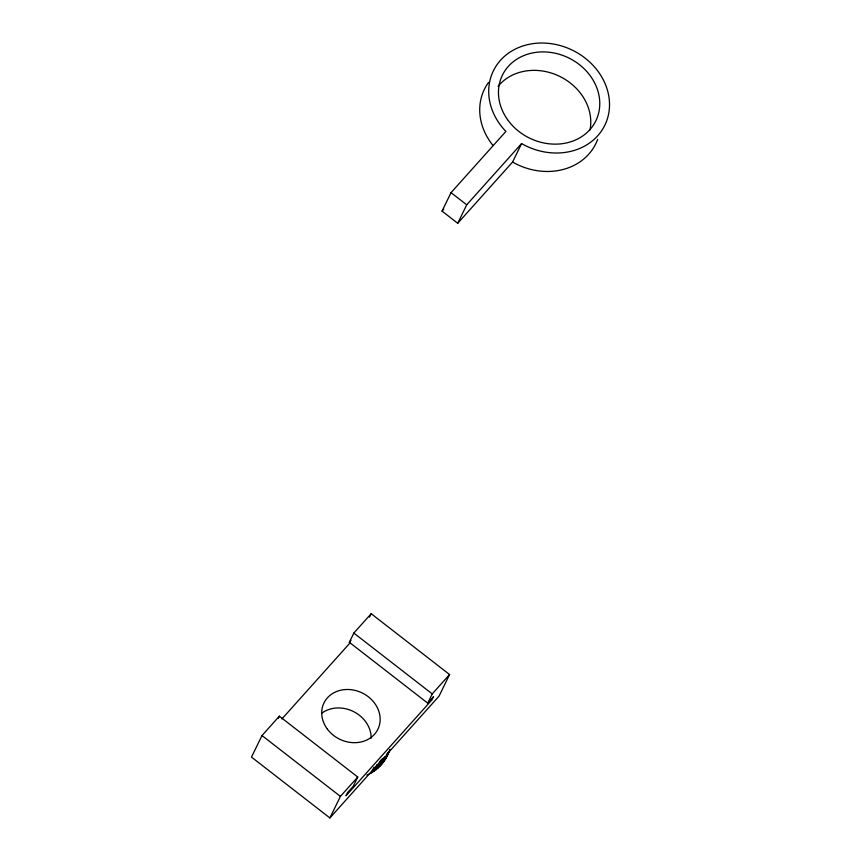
<?xml version="1.0" encoding="UTF-8"?>
<svg xmlns="http://www.w3.org/2000/svg" width="861" height="861" viewBox="0 0 861 861"><rect width="100%" height="100%" fill="white"/><g stroke="black" fill="none" stroke-linecap="round" stroke-linejoin="round"><path stroke-width="1.29" d="M388.559 752.32C385.104 762.62 376.795 770.939 366.829 775.094M442.037 211.106L451.046 192.649L505.924 131.399L504.471 129.903A61.992 53.188 26 0 1 528.622 44.417A61.992 53.188 26 0 1 609.459 107.151A61.992 53.188 26 0 1 523.445 144.626L521.594 143.572L466.727 204.81L457.718 223.279L442.037 211.106L443.813 209.126M457.718 223.279L512.596 162.029L521.594 143.572M382.209 763.729L386.707 754.494L439.067 696.108L449.571 674.55L371.177 613.71L353.828 633.072L349.329 642.295L427.723 703.146L433.513 696.689L431.996 699.778L345.961 795.812L347.467 792.723L353.247 786.265L357.756 777.042L279.351 716.191L262.002 735.552L251.487 757.099L329.892 817.95L384.824 756.615L380.325 765.849M278.221 718.494L279.351 716.191M369.487 617.165L371.177 613.71M329.892 817.95L340.407 796.393L357.756 777.042M371.252 772.909L374.072 767.14M373.739 771.381L377.118 764.45M376.085 769.68L380.584 760.457L382.779 758.606L378.28 767.84M383.909 761.479L388.408 752.245L386.707 754.494M385.437 759.122L389.936 749.888M386.783 756.647L390.173 749.468M427.723 703.146L432.233 693.912L449.571 674.55M349.329 642.295L350.976 640.455M281.902 718.957L350.018 642.941M512.596 162.029L514.437 163.084A61.992 53.188 26 0 0 597.674 139.342M451.046 192.649L466.727 204.81M353.828 633.072L432.233 693.912M262.002 735.552L340.407 796.393M492.912 145.369A61.992 53.188 26 0 1 488.564 82.387M498.078 86.337A51.994 44.611 26 0 1 559.123 76.112A51.994 44.611 26 0 1 589.979 130.011M321.659 713.295A29.995 25.733 26 0 1 353.623 711.616A29.995 25.733 26 0 1 371.156 738.243M507.538 119.625A51.994 44.611 26 0 0 594.973 122.499A51.994 44.611 26 0 0 544.841 51.929A51.994 44.611 26 0 0 507.538 119.625M327.417 729.192A29.995 25.733 26 0 0 377.721 729.579A29.995 25.733 26 0 0 347.672 689.478A29.995 25.733 26 0 0 327.417 729.192"/></g></svg>
